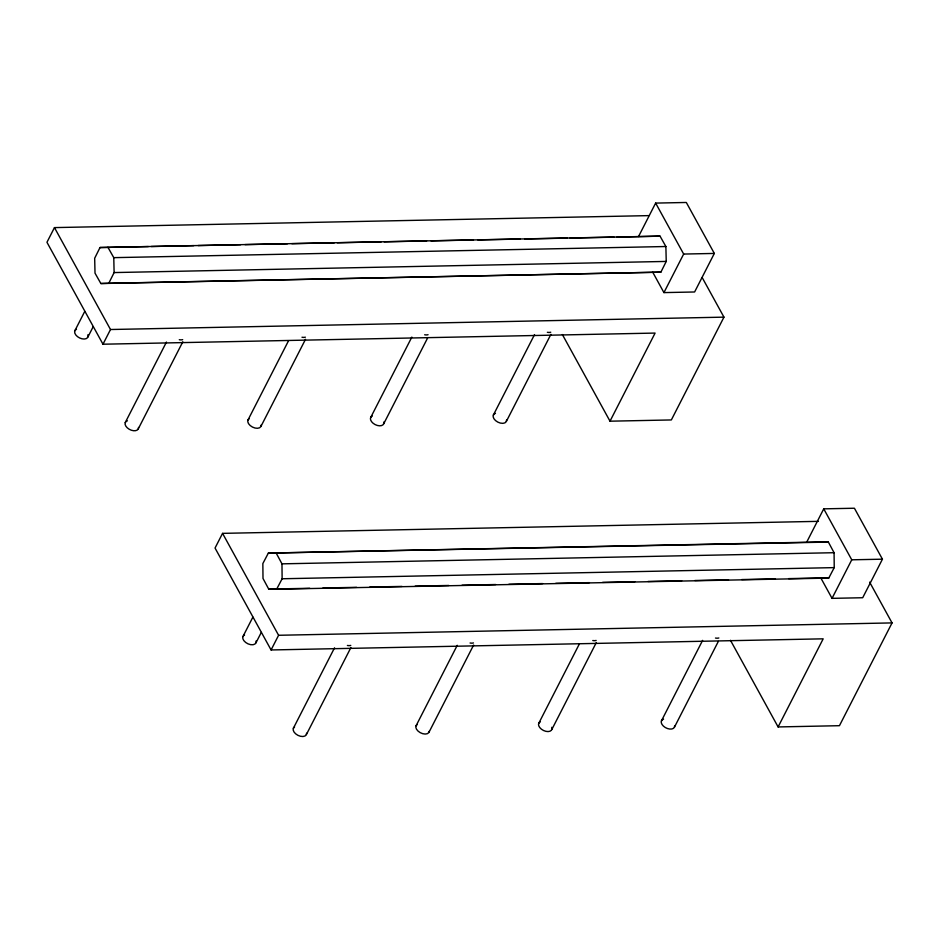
<?xml version="1.0" encoding="UTF-8"?>
<svg xmlns="http://www.w3.org/2000/svg" width="939" height="939" viewBox="0 0 939 939"><rect width="100%" height="100%" fill="white"/><g stroke="black" fill="none" stroke-linecap="round" stroke-linejoin="round"><path stroke-width="1.41" d="M100.015 247.532L94.675 258.248L95.015 273.155L100.86 283.531L660.88 272.157L666.232 261.429L665.88 246.523L660.047 236.147L100.015 247.532L148.35 246.558M100.86 283.531L108.771 283.285L114.112 272.568L113.772 257.65L107.926 247.286M648.884 215.618L54.462 227.602L46.95 242.285L102.985 344.214L655.093 333.075L610.01 421.188L671.35 419.944L723.957 317.147L702.243 277.662M74.815 330.833L84.78 311.349M87.879 337.066L93.196 326.678M102.985 344.214L110.497 329.519L54.462 227.602M125.251 422.562L166.449 342.054M138.303 428.794L182.823 341.784M247.943 420.085L288.473 340.869M260.995 426.318L305.515 339.308M818.444 521.345L222.566 533.364L215.043 548.047L271.078 649.964L823.186 638.825L778.102 726.939L839.443 725.694L892.05 622.909L869.631 582.133M242.919 636.583L252.884 617.111M370.635 417.609L411.834 337.101M255.971 642.816L261.288 632.428M383.687 423.841L427.538 338.134M271.078 649.964L278.59 635.28L222.566 533.364M293.344 728.312L334.542 647.804M306.396 734.544L350.916 647.546M493.327 415.132L534.526 334.624M506.379 421.365L550.9 334.366M638.555 236.499L655.645 203.094L686.315 202.472L714.333 253.436L694.614 291.982L663.932 292.604L652.734 272.216M416.036 725.835L457.234 645.328M429.088 732.068L473.608 645.07M663.932 292.604L683.662 254.058L655.645 203.094M538.728 723.359L579.257 644.154M551.78 729.591L596.3 642.593M661.42 720.894L702.618 640.375M674.472 727.126L718.335 641.419M806.648 542.261L823.738 508.844L854.42 508.234L882.437 559.186L862.706 597.732L832.036 598.354L820.827 577.966L788.607 578.624M832.036 598.354L851.755 559.808L823.738 508.844M268.343 553.094L262.85 563.564L263.002 578.471L268.718 589.105L276.629 589.223L828.75 578.084L834.231 567.626L834.078 552.707L828.374 542.085L820.451 541.967L268.343 553.094L828.374 542.085M276.629 589.223L282.123 578.764L281.97 563.846L276.266 553.212M660.047 236.147L616.982 237.098M151.273 246.499L193.751 245.642M198.141 245.548L240.607 244.692M244.997 244.598L287.475 243.753M291.865 243.659L334.331 242.802M337.265 242.743L381.199 241.851M384.133 241.793L426.599 240.936M430.989 240.853L473.467 239.997M477.857 239.903L520.323 239.046M524.725 238.964L567.191 238.107M570.114 238.048L614.059 237.156M113.772 257.65L665.88 246.523M683.662 254.058L714.333 253.436M114.112 272.568L666.232 261.429M108.771 283.285L660.88 272.157M110.497 329.519L723.957 317.147M281.97 563.846L834.078 552.707M851.755 559.808L882.437 559.186M282.123 578.764L834.231 567.626M268.718 589.105L309.717 588.284M322.899 588.014L356.585 587.333M369.766 587.063L401.986 586.417M415.167 586.147L448.842 585.466M462.023 585.208L495.71 584.528M508.891 584.258L542.578 583.577M555.759 583.319L589.434 582.638M602.615 582.368L634.834 581.722M648.016 581.452L681.702 580.772M694.883 580.513L728.558 579.832M741.74 579.563L775.426 578.882M278.59 635.28L892.05 622.909M820.827 577.966L828.75 578.084M562.379 334.554L610.01 421.188M730.472 640.304L778.102 726.939M718.84 637.968A7.242 4.366 27.1 0 1 715.471 638.039M674.683 725.765A7.242 4.366 27.1 0 1 665.281 727.514A7.242 4.366 27.1 0 1 663.568 719.145M596.148 640.445A7.242 4.366 27.1 0 1 592.779 640.515M551.792 727.291A7.242 4.366 27.1 0 1 543.517 730.495A7.242 4.366 27.1 0 1 540.394 721.786M473.456 642.922A7.242 4.366 27.1 0 1 470.087 642.992M429.299 731.188A7.242 4.366 27.1 0 1 420.203 732.643A7.242 4.366 27.1 0 1 417.256 724.485M350.763 645.398A7.242 4.366 27.1 0 1 347.395 645.457M306.607 733.183A7.242 4.366 27.1 0 1 297.839 735.296A7.242 4.366 27.1 0 1 294.564 726.962M256.112 640.985A7.242 4.366 27.1 0 1 248.06 643.872A7.242 4.366 27.1 0 1 243.741 635.503M244.14 635.234A7.242 4.366 27.1 0 1 244.574 635.01M87.89 334.754A7.242 4.366 27.1 0 1 79.615 337.958A7.242 4.366 27.1 0 1 76.482 329.26M182.671 339.636A7.242 4.366 27.1 0 1 179.29 339.707M138.514 427.433A7.242 4.366 27.1 0 1 129.113 429.193A7.242 4.366 27.1 0 1 127.399 420.813M305.363 337.171A7.242 4.366 27.1 0 1 301.982 337.23M261.206 424.956A7.242 4.366 27.1 0 1 252.427 427.057A7.242 4.366 27.1 0 1 249.164 418.735M428.055 334.695A7.242 4.366 27.1 0 1 424.674 334.765M383.828 422.01A7.242 4.366 27.1 0 1 375.119 424.581A7.242 4.366 27.1 0 1 372.29 416.036M550.747 332.218A7.242 4.366 27.1 0 1 547.367 332.289M506.591 420.015A7.242 4.366 27.1 0 1 497.811 422.116A7.242 4.366 27.1 0 1 494.548 413.782M494.982 413.559A7.242 4.366 27.1 0 1 495.463 413.383"/></g></svg>
